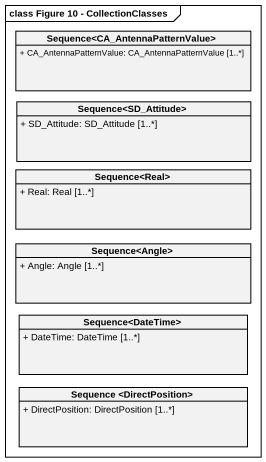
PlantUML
@startuml
mainframe class Figure 10 - CollectionClasses
hide circle
hide empty members
skinparam classAttributeIconSize 0
class "Sequence<CA_AntennaPatternValue>" as Sequence_CA {
  + CA_AntennaPatternValue: CA_AntennaPatternValue [1..*]
}
class "Sequence<SD_Attitude>" as Sequence_SD_Attitude {
  + SD_Attitude: SD_Attitude [1..*]
}
class "Sequence<Real>" as Sequence_Real {
  + Real: Real [1..*]
}
class "Sequence<Angle>" as Sequence_Angle {
  + Angle: Angle [1..*]
}
class "Sequence<DateTime>" as Sequence_DateTime {
  + DateTime: DateTime [1..*]
}
class "Sequence <DirectPosition>" as Sequence_DirectPosition {
  + DirectPosition: DirectPosition [1..*]
}
@enduml
